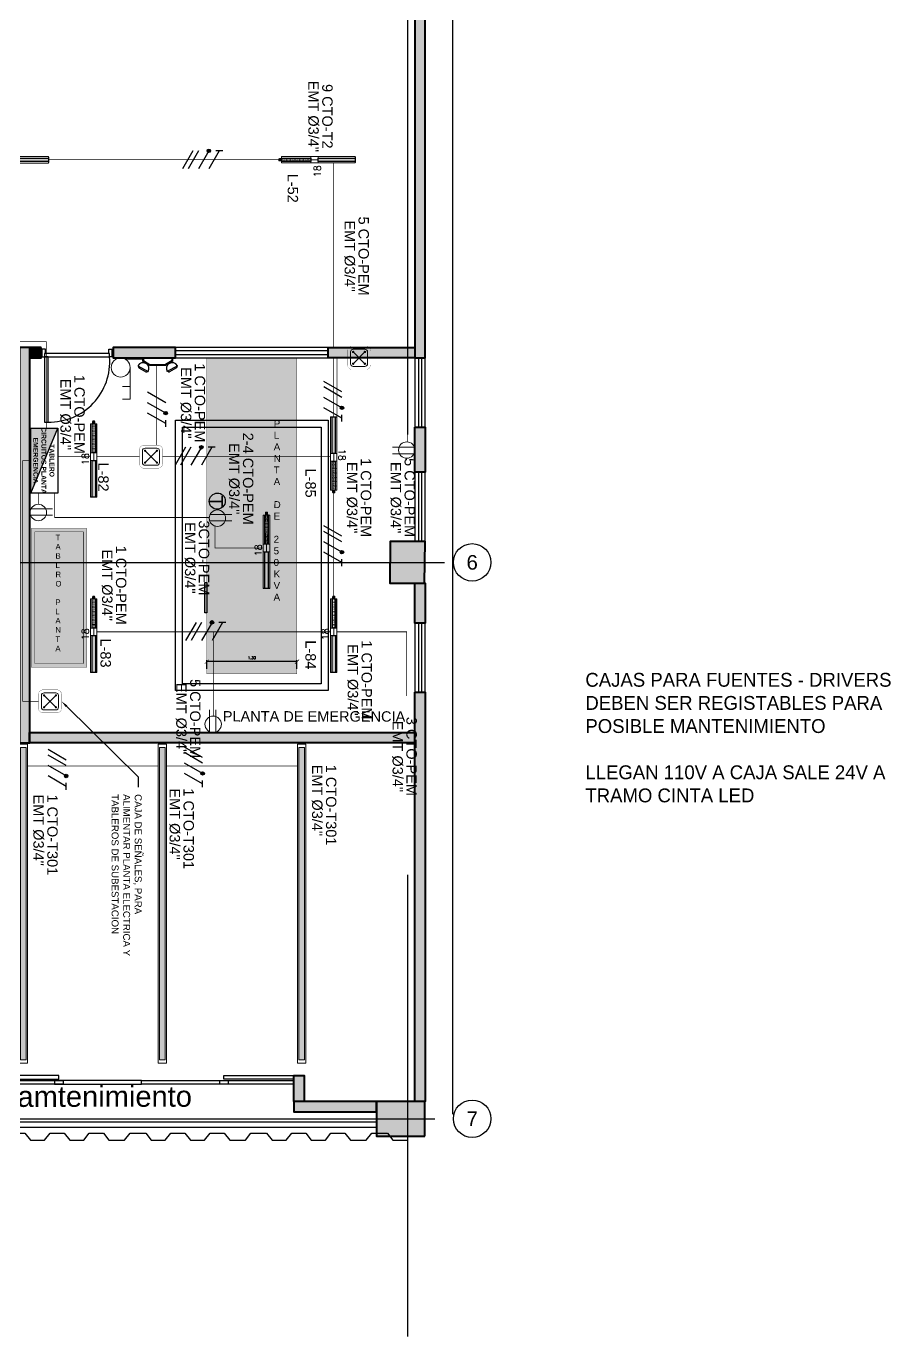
# Model space of a CAD drawing. Header units: millimetres. Extents: x -430 to 508, y 26 to 957.
# Drawn here: x 185.05 to 197.51, y 42.99 to 61.96 of the extents above; entities that cross this region are included whole.
import ezdxf
from ezdxf import colors
from ezdxf.entities.mleader import LeaderData, LeaderLine
from ezdxf.enums import TextEntityAlignment as Align
from ezdxf.lldxf.tags import DXFTag
from ezdxf.math import Vec2, Vec3

# ---------------------------------------------------------------- set-up
doc = ezdxf.new("R2010")
doc.units = ezdxf.units.MM
for name, pattern in [('Center', [50.8, 31.75, -6.35, 6.35, -6.35]), ('DASHED2', [9.525, 6.35, -3.175]), ('LÍNEAS_OCULTASX2', [0.75, 0.5, -0.25])]:
    doc.linetypes.add(name, pattern=pattern)
doc.layers.get('Defpoints').update_dxf_attribs({"color": 8})
for name, color, linetype in [('-ALAMBRADO', 7, 'Continuous'), ('-CN-GYD-ILUMINACION-EM', 1, 'Continuous'), ('-CN-GYD-TEXTOS', 7, 'Continuous'), ('1amobla', 2, 'Continuous'), ('A-columnas', 6, 'Continuous'), ('A-HATCH CONCRETO', 8, 'Continuous'), ('A_CIRCULO DE EJES', 252, 'Continuous'), ('AMOBLAMIENTO', 8, 'Continuous'), ('F-2', 8, 'Continuous'), ('GG_LUMINARIA LED HERMETICA', 1, 'Continuous'), ('GG_NOTAS DRIVERS', 220, 'Continuous'), ('LUMINARIA DE EMERGENCIA', 1, 'Continuous'), ('MUEBLE', 8, 'Continuous'), ('PLANTAS DE EMERGENCIA', 1, 'Continuous'), ('PROYECCION', 8, 'DASHED2'), ('T', 1, 'Continuous'), ('TB', 7, 'Continuous'), ('Textos-espacios', 8, 'Continuous')]:
    doc.layers.add(name, color=color, linetype=linetype)
for name, color, linetype, lineweight in [('-CN-GYD-INTERRUPTORES DE PARED', 3, 'Continuous', 20), ('-CN-GYD-LUMINARIA CINTA LED', 4, 'Continuous', 18), ('-CN-GYD-TOMACORRIENTES', 1, 'Continuous', 18), ('-CN-GYD-TUBERÍA PRINCIPAL ILUMINACION', 5, 'Continuous', 5), ('-CN-GYD-TUBERÍA TOMACORRIENTE PVC', 86, 'Continuous', 18), ('-EL-Texto Tomas', 7, 'Continuous', 0), ('_TEXTO', 7, 'Continuous', 9), ('COTA', 1, 'Continuous', 25), ('Estructura', 250, 'Continuous', 40), ('Muro', 250, 'Continuous', 40), ('Piso', 254, 'Continuous', 30), ('TEXTOS', 250, 'Continuous', 20), ('Textos 1', 7, 'Continuous', 25), ('Vidrio', 8, 'Continuous', 30)]:
    doc.layers.add(name, color=color, linetype=linetype, lineweight=lineweight)
doc.layers.add('Columna', color=7, linetype='Continuous', lineweight=40, true_color=0x4d4d4d)
doc.layers.add('DIM-25', color=8, linetype='Continuous', plot=False)
doc.layers.add('EJE-ESTRUCTURA', color=7, linetype='Center', true_color=0xbdbdbd)
doc.layers.add('JCA_HATCH 254', color=7, linetype='Continuous', true_color=0xcfcfcf)
doc.styles.add('A_TEXT1', font='arial.ttf')
doc.styles.add('CORPORATIVO', font='simplex.shx')
doc.styles.add('DIM', font='ROMANS.shx')
doc.styles.add('GYD', font='arial.ttf', dxfattribs={"height": 2.5})
doc.styles.add('ROMANS', font='arial.ttf')
doc.styles.get("Standard").update_dxf_attribs({"font": 'arial.ttf'})
tags = doc.linetypes.add('AiX_LINE', pattern='A,0.5,-0.2,["AiX",Standard,S=0.1,R=0,X=-0.1,Y=-0.05],-0.25', length=0.95).pattern_tags.tags
tags[6] = DXFTag(74, 10)
tags = doc.linetypes.add('EMT_LINE', pattern='A,0.5,-0.2,["EMT",Standard,S=0.1,R=0,X=-0.1,Y=-0.05],-0.25', length=0.95).pattern_tags.tags
tags[6] = DXFTag(74, 10)
doc.dimstyles.new('dim-75', dxfattribs={"dimscale": 75, "dimtxt": 0.0015, "dimasz": 0.0008, "dimexe": 0.0003, "dimexo": 0.001, "dimgap": 0.0005, "dimtad": 2, "dimzin": 4, "dimdsep": 46, "dimtxsty": 'DIM', "dimblk": 'ARCHTICK', "dimcen": 0.0025, "dimclrd": 1, "dimclre": 256, "dimclrt": 2, "dimadec": 0, "dimazin": 0, "dimtfac": 1, "dimtmove": 2, "dimatfit": 0, "dimldrblk": 'OPEN30', "dimfxl": 1, "dimtolj": 1, "dimtzin": 0, "dimarcsym": 0})
pattern_1 = [(270, (73.633, 4.985), (10.40324, -6.00631), [1.50158, -10.51105]), (360, (73.6335, 4.2344), (10.40324, 6.00631), [0.75079, -20.05569]), (360, (73.6335, 4.047), (10.40324, 6.00631), [0.60063, -20.20584]), (360, (73.6335, 4.422), (10.40324, 6.00631), [0.60063, -20.20584]), (330, (73.633, 3.859), (10.40324, 6.00631), [0.4805, -11.53212]), (30, (73.633, 4.61), (4e-09, 12.01262), [0.4805, -11.53212])]

# ---------------------------------------------------------------- blocks, each defined once
blk = doc.blocks.new('GG_HERMETICA')
h = blk.add_hatch()
h.set_pattern_fill('SWAMP', color=252, scale=0.472938, angle=270)
h.set_pattern_definition(pattern_1)
h.paths.add_polyline_path([(-20, -24), (-20, 23), (-550, 23), (-550, -24)])
h = blk.add_hatch()
h.set_pattern_fill('SWAMP', color=252, scale=0.472938, angle=270)
h.set_pattern_definition(pattern_1)
h.paths.add_polyline_path([(509, -24), (509, 24), (90, 23), (90, -24)])
at = {"layer": '-CN-GYD-INTERRUPTORES DE PARED', "color": 1}
blk.add_line((-20, 0), (90, 0), dxfattribs=at)
at = {"layer": '-CN-GYD-INTERRUPTORES DE PARED', "color": 1, "extrusion": (0, 0, -1)}
blk.add_lwpolyline([(20, -46), (550, -46), (550, 46), (20, 46)], dxfattribs=at)
at = {"layer": '-CN-GYD-INTERRUPTORES DE PARED', "color": 1}
for points in [[(509, -46), (509, 46)], [(513, 8), (512, 7), (512, 3), (511, 0), (511, -13), (509, -13), (509, 0), (509, 13), (511, 13), (511, 0), (512, -3), (512, -7), (513, -8)], [(519, 12), (519, 17), (513, 17), (513, 17), (512, 16), (511, 15), (511, 13), (512, 12), (513, 11), (519, 11)], [(513, 11), (513, 8), (519, 8)], [(518, 17), (518, 11), (518, 8), (518, 0), (518, -8), (518, -11), (518, -17)], [(528, -12), (528, -16), (520, -16), (520, -12), (520, 0), (520, 12), (519, 12), (519, 0), (519, -12), (520, -12)], [(520, 12), (520, 16), (528, 16), (528, 12)], [(528, 8), (520, 8)], [(541, -14), (540, -16), (530, -16), (530, -12), (530, 0), (530, 12), (528, 12), (528, 0), (528, -12), (530, -12)], [(530, 12), (530, 16), (540, 16), (541, 14)], [(530, 7), (540, 7), (540, 9), (530, 9)], [(540, 9), (541, 11)], [(540, 7), (541, 4)], [(519, -12), (519, -17), (513, -17), (513, -17), (512, -16), (511, -15), (511, -13), (512, -12), (513, -11), (519, -11)], [(513, -11), (513, -8), (519, -8)], [(528, -8), (520, -8)], [(530, -7), (540, -7), (540, -9), (530, -9)], [(540, -7), (541, -4)], [(540, -9), (541, -11)]]:
    blk.add_lwpolyline(points, dxfattribs=at)
blk.add_lwpolyline([(550, -11), (550, 0), (550, 11), (548, 14), (546, 14), (541, 14), (541, 0), (541, -14), (546, -14), (548, -14)], close=True, dxfattribs=at)
for points in [[(509, 46, 0), (90, 46, 0), (-20, 46, 0), (-20, -46, 0), (90, -46, 0), (90, 46, 0)], [(90, -46, 0), (509, -46, 0)]]:
    blk.add_polyline3d(points, dxfattribs=at)
at = {"ltscale": 0.3}
blk.add_line((-550, -40), (-550, 40), dxfattribs=at)
at = {"color": 1}
blk.add_lwpolyline([(-20, 23), (-20, -24), (-550, -24), (-550, 23)], close=True, dxfattribs=at)
blk.add_lwpolyline([(509, -24), (90, -24), (90, 23), (509, 23)], dxfattribs=at)
at = {"color": 7, "style": 'CORPORATIVO', "flags": 1}
for tag, p in [('TIPOCONTROL', (-554, 0)), ('CONTROL', (-554, 10)), ('ACTUADOR', (-554, -10))]:
    blk.add_attdef(tag, text='', height=2, dxfattribs=at).set_placement(p, align=Align.MIDDLE_RIGHT)
at = {"color": 7, "style": 'CORPORATIVO'}
blk.add_attdef('IDENTIFICACION', text='', height=2, dxfattribs=at).set_placement((0, 82), align=Align.BOTTOM_CENTER)
at = {"color": 7, "style": 'CORPORATIVO', "flags": 1}
for tag, p in [('FABRICANTE', (553, 16)), ('REFERENCIA', (553, 5)), ('LOCALIZACION', (553, -5)), ('POTENCIA', (553, -16))]:
    blk.add_attdef(tag, text='', height=2, dxfattribs=at).set_placement(p, align=Align.MIDDLE_LEFT)
at = {"color": 7, "style": 'CORPORATIVO'}
blk.add_attdef('CIRCUITO', text='', height=2, dxfattribs=at).set_placement((532, -92), align=Align.TOP_LEFT)
blk = doc.blocks.new('*U528')
at = {"layer": '-CN-GYD-ILUMINACION-EM', "ltscale": 0.3}
for p, q in [((-145, 270), (-200, 170)), ((-114, 285), (-197, 136)), ((-119, 277), (-119, 277)), ((-193, 144), (-193, 144)), ((-145, -270), (-200, -170)), ((-114, -285), (-197, -136)), ((-193, -144), (-193, -144)), ((-119, -277), (-119, -277))]:
    blk.add_line(p, q, dxfattribs=at)
at = {"layer": '-CN-GYD-ILUMINACION-EM'}
for p, q in [((0, 217), (-46, 217)), ((0, 207), (-40, 207)), ((0, -217), (0, 217)), ((-104, 116), (-104, -116)), ((-94, 114), (-94, -114)), ((-46, -217), (0, -217)), ((-40, -207), (0, -207))]:
    blk.add_line(p, q, dxfattribs=at)
for points in [[(-46, 217), (-104, 116)], [(-40, 207), (-94, 114)], [(-56, 199), (-70, 208)], [(-96, 130), (-110, 138)], [(-96, -130), (-110, -138)], [(-46, -217), (-104, -116)], [(-40, -207), (-94, -114)], [(-56, -199), (-70, -208)]]:
    blk.add_lwpolyline(points, dxfattribs=at)
at = {"layer": '-CN-GYD-ILUMINACION-EM', "ltscale": 0.3}
for centre, radius, start, end in [((-156, 211), 85.5, 240.9715, 60.9715), ((-128, 260), 19.1, 60.9715, 150.9715), ((-183, 161), 19.1, 150.9715, 240.9715), ((-183, -161), 19.1, 119.0285, 209.0285), ((-156, -211), 85.5, 299.0285, 119.0285), ((-128, -260), 19.1, 209.0285, 299.0285)]:
    blk.add_arc(centre, radius, start, end, dxfattribs=at)
at = {"layer": '-CN-GYD-TEXTOS', "style": 'GYD'}
blk.add_attdef('5', (-68, -406), '', height=125, rotation=90, dxfattribs=at)
blk = doc.blocks.new('Caja de paso')
at = {"layer": '-CN-GYD-TUBERÍA TOMACORRIENTE PVC', "const_width": 0.00173}
blk.add_lwpolyline([(-0.111, 0.067), (-0.111, -0.067, 0.414214), (-0.067, -0.111), (0.067, -0.111, 0.414214), (0.111, -0.067), (0.111, 0.067, 0.414214), (0.067, 0.111), (-0.067, 0.111, 0.414214)], format="xyb", close=True, dxfattribs=at)
at = {"layer": '-CN-GYD-TUBERÍA TOMACORRIENTE PVC'}
blk.add_lwpolyline([(-0.057, -0.082), (0.057, -0.082, 0.414214), (0.082, -0.057), (0.082, 0.057, 0.414214), (0.057, 0.082), (-0.057, 0.082, 0.414214), (-0.082, 0.057), (-0.082, -0.057, 0.414214)], format="xyb", close=True, dxfattribs=at)
at = {"layer": '-CN-GYD-TUBERÍA TOMACORRIENTE PVC', "linetype": 'LÍNEAS_OCULTASX2'}
for points in [[(-0.057, 0.057), (0.057, -0.057)], [(0.057, 0.057), (-0.057, -0.057)]]:
    blk.add_lwpolyline(points, dxfattribs=at)
at = {"layer": '-CN-GYD-TUBERÍA TOMACORRIENTE PVC'}
for centre in [(-0.057, 0.057), (0.057, 0.057), (-0.057, -0.057), (0.057, -0.057)]:
    blk.add_circle(centre, 0.00665, dxfattribs=at)
blk = doc.blocks.new('3x')
at = {"layer": '-ALAMBRADO'}
h = blk.add_hatch(color=256, dxfattribs=at)
edge = h.paths.add_edge_path()
edge.add_arc((0.078, 0.13), 0.025, 0, 360)
for p, q in [((-0.152, 0.13), (-0.302, -0.13)), ((-0.072, 0.13), (-0.222, -0.13)), ((0.078, 0.13), (-0.072, -0.13)), ((0.228, 0.13), (0.078, -0.13))]:
    blk.add_line(p, q, dxfattribs=at)
blk.add_lwpolyline([(0.278, 0.13), (0.178, 0.13)], dxfattribs=at)
blk.add_circle((0.078, 0.13), 0.025, dxfattribs=at)
blk = doc.blocks.new('*U27')
at = {"layer": '-ALAMBRADO'}
blk.add_blockref('3x', (0, 0), dxfattribs=at)
blk = doc.blocks.new('A$Cb2fbaaaf')
at = {"layer": '-CN-GYD-INTERRUPTORES DE PARED'}
h = blk.add_hatch(dxfattribs=at)
h.set_pattern_fill('SWAMP', color=252, scale=0.5, angle=90)
h.set_pattern_definition([(360, (0.05502, 2.93929), (0.0111226, 0.0481623), [0.00278065, -0.01946456]), (90, (0.056411, 2.939291), (-0.011122606, 0.048162296), [0.0034758, -0.09284878]), (90, (0.056759, 2.939291), (-0.011122606, 0.048162296), [0.00278065, -0.09354394]), (90, (0.056064, 2.939291), (-0.011122606, 0.048162296), [0.00278065, -0.09354394]), (76.9961, (0.057106, 2.93929), (-0.0111226, 0.0481623), [0.0019772, -0.04745274]), (103.0039, (0.055716, 2.93929), (-0.02224521, 2e-11), [0.0019772, -0.04745274])])
h.paths.add_polyline_path([(0.109, 4.957), (0.021, 4.957), (0.021, 0.052), (0.109, 0.052)])
at = {"layer": '-CN-GYD-INTERRUPTORES DE PARED', "color": 4}
for p, q in [((0, 5.009), (0.129, 5.009)), ((0, 0), (0, 5.009)), ((0.129, 5.009), (0.129, 0)), ((0.021, 4.957), (0.109, 4.957)), ((0.021, 0.052), (0.021, 4.957)), ((0.109, 4.957), (0.109, 0.052)), ((0.129, 0), (0, 0)), ((0.109, 0.052), (0.021, 0.052))]:
    blk.add_line(p, q, dxfattribs=at)
blk = doc.blocks.new('A_B_Eje')
at = {"layer": 'A_CIRCULO DE EJES', "ltscale": 1.5}
blk.add_circle((0, 0), 0.0045, dxfattribs=at)
at = {"layer": 'A_CIRCULO DE EJES', "ltscale": 1.5, "style": 'A_TEXT1'}
blk.add_attdef('EJE', text='', height=0.0035, dxfattribs=at).set_placement((0, 0), align=Align.MIDDLE_CENTER)
blk = doc.blocks.new('estructura etapa 3')
at = {"layer": 'Columna', "transparency": 33554687}
h = blk.add_hatch(color=256, dxfattribs=at)
h.dxf.hatch_style = 1
h.paths.add_polyline_path([(-876.45, -6659.124), (-876.95, -6659.124), (-876.95, -6657.624), (-876.45, -6657.624)])
h.paths.add_polyline_path([(-867.95, -6659.124), (-868.45, -6659.124), (-868.45, -6657.624), (-867.95, -6657.624)])
h.paths.add_polyline_path([(-860.452, -6659.124), (-860.952, -6659.124), (-860.952, -6657.624), (-860.452, -6657.624)])
h.paths.add_polyline_path([(-856.154, -6658.124), (-856.154, -6657.624), (-856.654, -6657.624), (-856.654, -6658.124)])
h.paths.add_polyline_path([(-883.95, -6659.124), (-884.45, -6659.124), (-884.45, -6657.624), (-883.95, -6657.624)])
h.paths.add_polyline_path([(-891.651, -6658.124), (-891.651, -6657.624), (-892.35, -6657.624), (-892.35, -6658.124)])
h.paths.add_polyline_path([(-849.354, -6658.124), (-849.354, -6657.624), (-850.055, -6657.624), (-850.055, -6658.124)])
h.paths.add_polyline_path([(-849.354, -6668.199), (-849.354, -6667.599), (-849.854, -6667.599), (-849.854, -6668.199)])
h.paths.add_polyline_path([(-856.154, -6668.149), (-856.154, -6667.649), (-856.654, -6667.649), (-856.654, -6668.149)])
h.paths.add_polyline_path([(-859.952, -6667.649), (-859.952, -6668.149), (-861.452, -6668.149), (-861.452, -6667.649)])
h.paths.add_polyline_path([(-868.95, -6667.649), (-868.95, -6668.149), (-867.45, -6668.149), (-867.45, -6667.649)])
h.paths.add_polyline_path([(-875.95, -6667.649), (-875.95, -6668.149), (-877.45, -6668.149), (-877.45, -6667.649)])
h.paths.add_polyline_path([(-884.95, -6667.649), (-884.95, -6668.149), (-883.45, -6668.149), (-883.45, -6667.649)])
h.paths.add_polyline_path([(-891.85, -6668.199), (-891.851, -6667.599), (-892.35, -6667.599), (-892.349, -6668.199)])
h.paths.add_polyline_path([(-891.85, -6676.199), (-891.85, -6675.599), (-892.349, -6675.599), (-892.349, -6676.199)])
h.paths.add_polyline_path([(-884.95, -6675.649), (-884.95, -6676.149), (-883.45, -6676.149), (-883.45, -6675.649)])
h.paths.add_polyline_path([(-875.95, -6675.649), (-875.95, -6676.149), (-877.45, -6676.149), (-877.45, -6675.649)])
h.paths.add_polyline_path([(-868.95, -6675.649), (-868.95, -6676.149), (-867.45, -6676.149), (-867.45, -6675.649)])
h.paths.add_polyline_path([(-859.952, -6675.649), (-859.952, -6676.149), (-861.452, -6676.149), (-861.452, -6675.649)])
h.paths.add_polyline_path([(-856.154, -6676.149), (-856.154, -6675.649), (-856.654, -6675.649), (-856.654, -6676.149)])
h.paths.add_polyline_path([(-849.354, -6676.199), (-849.354, -6675.599), (-849.854, -6675.599), (-849.854, -6676.199)])
h.paths.add_polyline_path([(-849.354, -6686.299), (-849.354, -6685.699), (-849.854, -6685.699), (-849.854, -6686.299)])
h.paths.add_polyline_path([(-856.154, -6686.249), (-856.154, -6685.749), (-856.654, -6685.749), (-856.654, -6686.249)])
h.paths.add_polyline_path([(-859.952, -6685.749), (-859.952, -6686.249), (-861.452, -6686.249), (-861.452, -6685.749)])
h.paths.add_polyline_path([(-868.95, -6685.749), (-868.95, -6686.249), (-867.45, -6686.249), (-867.45, -6685.749)])
h.paths.add_polyline_path([(-875.95, -6685.749), (-875.95, -6686.249), (-877.45, -6686.249), (-877.45, -6685.749)])
h.paths.add_polyline_path([(-884.95, -6685.749), (-884.95, -6686.249), (-883.45, -6686.249), (-883.45, -6685.749)])
h.paths.add_polyline_path([(-891.847, -6686.299), (-891.851, -6685.699), (-892.35, -6685.699), (-892.346, -6686.299)])
h.paths.add_polyline_path([(-891.651, -6694.249), (-891.651, -6693.749), (-892.35, -6693.749), (-892.35, -6694.249)])
h.paths.add_polyline_path([(-884.95, -6693.749), (-884.95, -6694.249), (-883.45, -6694.249), (-883.45, -6693.749)])
h.paths.add_polyline_path([(-875.95, -6693.749), (-875.95, -6694.249), (-877.45, -6694.249), (-877.45, -6693.749)])
h.paths.add_polyline_path([(-868.95, -6693.749), (-868.95, -6694.249), (-867.45, -6694.249), (-867.45, -6693.749)])
h.paths.add_polyline_path([(-859.952, -6693.749), (-859.952, -6694.249), (-861.452, -6694.249), (-861.452, -6693.749)])
h.paths.add_polyline_path([(-856.054, -6694.249), (-856.054, -6693.749), (-856.654, -6693.749), (-856.654, -6694.249)])
h.paths.add_polyline_path([(-849.353, -6694.294), (-849.354, -6693.699), (-849.855, -6693.699), (-849.854, -6694.294)])
h.paths.add_polyline_path([(-849.358, -6703.974), (-849.353, -6703.374), (-849.854, -6703.374), (-849.859, -6703.974)])
h.paths.add_polyline_path([(-856.054, -6703.924), (-856.054, -6703.424), (-856.654, -6703.424), (-856.654, -6703.924)])
h.paths.add_polyline_path([(-861.847, -6703.424), (-860.347, -6703.424), (-860.347, -6703.924), (-861.847, -6703.924)])
h.paths.add_polyline_path([(-867.95, -6704.924), (-867.95, -6703.424), (-868.45, -6703.424), (-868.45, -6704.924)])
h.paths.add_polyline_path([(-876.45, -6704.924), (-876.45, -6703.424), (-876.95, -6703.424), (-876.95, -6704.924)])
h.paths.add_polyline_path([(-883.95, -6704.924), (-883.95, -6703.424), (-884.45, -6703.424), (-884.45, -6704.924)])
h.paths.add_polyline_path([(-891.651, -6703.924), (-891.651, -6703.424), (-892.35, -6703.424), (-892.35, -6703.924)])
h.paths.add_polyline_path([(-891.65, -6711.949), (-891.65, -6711.449), (-892.35, -6711.449), (-892.35, -6711.949)])
h.paths.add_polyline_path([(-883.95, -6709.549), (-883.95, -6711.949), (-884.45, -6711.949), (-884.45, -6709.549)])
h.paths.add_polyline_path([(-876.95, -6709.549), (-876.95, -6711.949), (-876.45, -6711.949), (-876.45, -6709.549)])
h.paths.add_polyline_path([(-868.45, -6709.549), (-868.45, -6711.949), (-867.95, -6711.949), (-867.95, -6709.549)])
h.paths.add_polyline_path([(-860.952, -6711.949), (-860.952, -6709.549), (-860.452, -6709.549), (-860.452, -6711.949)])
h.paths.add_polyline_path([(-855.954, -6711.949), (-855.954, -6711.449), (-856.654, -6711.449), (-856.654, -6711.949)])
h.paths.add_polyline_path([(-849.354, -6711.949), (-849.354, -6711.449), (-850.054, -6711.449), (-850.054, -6711.949)])
edge = h.paths.add_edge_path()
edge.add_line((-876.7, -6657.34), (-876.7, -6714.914))
at = {"layer": 'EJE-ESTRUCTURA'}
for p, q in [((-849.604, -6657.382), (-849.604, -6714.839)), ((-893.52, -6703.674), (-848.943, -6703.674)), ((-893.66, -6711.699), (-848.943, -6711.699))]:
    blk.add_line(p, q, dxfattribs=at)
at = {"layer": 'Estructura'}
for points in [[(-849.358, -6703.974), (-849.353, -6703.374), (-849.854, -6703.374), (-849.859, -6703.974)], [(-849.354, -6711.949), (-849.354, -6711.449), (-850.054, -6711.449), (-850.054, -6711.949)]]:
    blk.add_lwpolyline(points, close=True, dxfattribs=at)
ref = blk.add_blockref('A_B_Eje', (-848.673, -6703.674), dxfattribs=dict(xscale=60, yscale=60, zscale=60))
ref.add_attrib('EJE', '6', dxfattribs={"color": 7, "ltscale": 1.5, "height": 0.21, "style": 'A_TEXT1'}).set_placement((-848.673, -6703.674), align=Align.MIDDLE_CENTER)
ref = blk.add_blockref('A_B_Eje', (-848.673, -6711.699), dxfattribs=dict(xscale=60, yscale=60, zscale=60))
ref.add_attrib('EJE', '7', dxfattribs={"color": 7, "ltscale": 1.5, "height": 0.21, "style": 'A_TEXT1'}).set_placement((-848.673, -6711.699), align=Align.MIDDLE_CENTER)
blk = doc.blocks.new('_ArchTick')
at = {"color": 0, "linetype": 'ByBlock', "const_width": 0.15}
blk.add_lwpolyline([(-0.5, -0.5), (0.5, 0.5)], dxfattribs=at)
blk = doc.blocks.new('*D552')
at = {"layer": 'COTA', "color": 7, "linetype": 'Continuous', "lineweight": -2, "ltscale": 0.3, "transparency": 16777216}
for p, q in [((48.963, 10.411), (48.963, 10.536)), ((50.263, 10.514), (48.963, 10.514)), ((50.263, 10.411), (50.263, 10.536))]:
    blk.add_line(p, q, dxfattribs=at)
at = {"layer": 'Defpoints', "color": 0, "linetype": 'Continuous', "ltscale": 0.3, "transparency": 16777216}
for p in [(48.963, 10.514), (48.963, 10.336), (50.263, 10.336)]:
    blk.add_point(p, dxfattribs=at)
at = {"layer": 'COTA', "color": 7, "linetype": 'Continuous', "lineweight": -2, "ltscale": 0.3, "transparency": 16777216, "xscale": 0.06, "yscale": 0.06, "zscale": 0.06, "rotation": 180}
blk.add_blockref('_ArchTick', (48.963, 10.514), dxfattribs=at)
at = {"layer": 'COTA', "color": 7, "linetype": 'Continuous', "lineweight": -2, "ltscale": 0.3, "transparency": 16777216, "xscale": 0.06, "yscale": 0.06, "zscale": 0.06}
blk.add_blockref('_ArchTick', (50.263, 10.514), dxfattribs=at)
at = {"layer": 'COTA', "color": 7, "linetype": 'Continuous', "ltscale": 0.3, "transparency": 16777216, "insert": (49.613, 10.57), "char_height": 0.0375, "attachment_point": 5, "style": 'DIM'}
blk.add_mtext('\\A1;1.30', dxfattribs=at)
blk = doc.blocks.new('_Open30')
at = {"color": 0, "linetype": 'ByBlock', "lineweight": -2}
for p, q in [((-1, 0.27), (0, 0)), ((0, 0), (-1, -0.27)), ((0, 0), (-1, 0))]:
    blk.add_line(p, q, dxfattribs=at)
blk = doc.blocks.new('2x')
at = {"layer": '-ALAMBRADO'}
h = blk.add_hatch(color=256, dxfattribs=at)
edge = h.paths.add_edge_path()
edge.add_arc((0.075, 0.13), 0.025, 0, 360)
for p, q in [((-0.075, 0.13), (-0.225, -0.13)), ((0.075, 0.13), (-0.075, -0.13)), ((0.225, 0.13), (0.075, -0.13))]:
    blk.add_line(p, q, dxfattribs=at)
blk.add_lwpolyline([(0.275, 0.13), (0.175, 0.13)], dxfattribs=at)
blk.add_circle((0.075, 0.13), 0.025, dxfattribs=at)
blk = doc.blocks.new('*U23')
at = {"layer": '-ALAMBRADO'}
blk.add_blockref('2x', (0, 0), dxfattribs=at)
blk = doc.blocks.new('TB')
at = {"layer": 'TB'}
h = blk.add_hatch(color=256, dxfattribs=at)
h.dxf.hatch_style = 1
h.paths.add_polyline_path([(0.1564, 0), (-0.1564, 0.1562), (-0.1564, 0)])
blk.add_lwpolyline([(-0.1564, 0.1562), (0.1564, 0.1562), (0.1564, 0), (-0.1564, 0)], close=True, dxfattribs=at)
blk.add_lwpolyline([(0.1564, 0), (-0.1564, 0.1562)], dxfattribs=at)
blk = doc.blocks.new('Tomas BD1')
at = {"lineweight": 0}
blk.add_line((0.115, -0.318), (0.115, 0.588), dxfattribs=at)
blk.add_lwpolyline([(-0.154, -0.297), (-0.154, 0.588)], dxfattribs=at)
blk.add_circle((0, 0), 0.338, dxfattribs=at)
at = {"layer": '-EL-Texto Tomas', "color": 7, "style": 'ROMANS'}
for tag, p, height, flags in [('POTENCIA(W)', (0.878, 0.595), 0.321, 9), ('TABLERO', (0.316, 0.654), 0.273, 8), ('CTO', (-0.059, 0.65), 0.273, 8)]:
    blk.add_attdef(tag, p, '', height=height, rotation=90, dxfattribs=dict(at, flags=flags))
at = {"layer": '-EL-Texto Tomas', "style": 'ROMANS', "flags": 9}
blk.add_attdef('USO', (-0.84, 0.589), '', height=0.35, rotation=90, dxfattribs=at)
blk = doc.blocks.new('A$Cc41bb3f4')
at = {"layer": 'T'}
blk.add_ellipse((0.224, -0.886), major_axis=(0.106, 0.106), ratio=0.969532, start_param=2.356194490192281, end_param=8.639379797371866, dxfattribs=at)
at = {"layer": 'T', "insert": (0.326, 0), "char_height": 0.24434, "width": 1.77966, "attachment_point": 1, "rotation": 270}
blk.add_mtext('\\A1;\\pxsm0.8,qc;T', dxfattribs=at)
blk = doc.blocks.new('A$C972f9415')
at = {"layer": 'A-HATCH CONCRETO', "ltscale": 0.03}
h = blk.add_hatch(color=256, dxfattribs=at)
h.dxf.hatch_style = 1
h.paths.add_polyline_path([(50.218, 4.171), (50.218, 4.544), (50.368, 4.544), (50.368, 4.171)])
h.paths.add_polyline_path([(51.409, 4.171), (50.218, 4.171), (50.218, 4.021), (51.409, 4.021)])
at = {"layer": 'JCA_HATCH 254', "linetype": 'Continuous', "ltscale": 0.3, "true_color": 0x636466, "transparency": 33554687}
h = blk.add_hatch(color=251, dxfattribs=at)
h.dxf.hatch_style = 1
h.paths.add_polyline_path([(52.113, 57.896), (51.963, 57.896), (51.963, 14.896), (52.113, 14.896)])
h = blk.add_hatch(color=251, dxfattribs=at)
h.dxf.hatch_style = 1
h.paths.add_polyline_path([(46.263, 15.046), (46.263, 9.342), (46.413, 9.342), (46.413, 15.046)])
h = blk.add_hatch(color=251, dxfattribs=at)
h.dxf.hatch_style = 1
h.paths.add_polyline_path([(46.573, 15.046), (46.413, 15.046), (46.413, 14.896), (46.573, 14.896)])
h = blk.add_hatch(color=251, dxfattribs=at)
h.dxf.hatch_style = 1
h.paths.add_polyline_path([(48.513, 15.046), (47.613, 15.046), (47.613, 14.896), (48.513, 14.896)])
h = blk.add_hatch(color=251, dxfattribs=at)
h.dxf.hatch_style = 1
h.paths.add_polyline_path([(50.713, 15.046), (51.963, 15.046), (51.963, 14.896), (50.713, 14.896)])
at = {"layer": 'JCA_HATCH 254', "linetype": 'Continuous', "ltscale": 0.3, "true_color": 0x139b48, "transparency": 33554687}
h = blk.add_hatch(color=114, dxfattribs=at)
h.dxf.hatch_style = 1
h.paths.add_polyline_path([(48.963, 14.896), (50.263, 14.896), (50.263, 10.336), (48.963, 10.336)])
at = {"layer": 'JCA_HATCH 254', "linetype": 'Continuous', "ltscale": 0.3, "true_color": 0x636466, "transparency": 33554687}
h = blk.add_hatch(color=251, dxfattribs=at)
h.dxf.hatch_style = 1
h.paths.add_polyline_path([(51.963, 13.897), (52.113, 13.897), (52.113, 13.245), (51.963, 13.245)])
at = {"layer": 'JCA_HATCH 254', "linetype": 'Continuous', "ltscale": 0.3, "true_color": 0xfecc66, "transparency": 33554687}
h = blk.add_hatch(color=31, dxfattribs=at)
h.dxf.hatch_style = 1
h.paths.add_polyline_path([(47.233, 10.436), (47.233, 12.436), (46.433, 12.436), (46.433, 10.436)])
h = blk.add_hatch(color=31, dxfattribs=at)
h.dxf.hatch_style = 1
h.paths.add_polyline_path([(46.433, 12.436), (46.433, 10.436), (47.233, 10.436), (47.233, 12.436)])
h = blk.add_hatch(color=31, dxfattribs=at)
h.dxf.hatch_style = 1
h.paths.add_polyline_path([(46.433, 12.436), (46.433, 10.436), (47.233, 10.436), (47.233, 12.436)])
h = blk.add_hatch(color=31, dxfattribs=at)
h.dxf.hatch_style = 1
h.paths.add_polyline_path([(46.433, 12.436), (46.433, 10.436), (47.233, 10.436), (47.233, 12.436)])
h = blk.add_hatch(color=31, dxfattribs=at)
h.dxf.hatch_style = 1
h.paths.add_polyline_path([(46.433, 10.436), (47.233, 10.436), (47.233, 12.436), (46.433, 12.436)])
h = blk.add_hatch(color=31, dxfattribs=at)
h.dxf.hatch_style = 1
h.paths.add_polyline_path([(46.433, 10.436), (46.433, 12.436), (47.233, 12.436), (47.233, 10.436)])
at = {"layer": 'JCA_HATCH 254', "linetype": 'Continuous', "ltscale": 0.3, "transparency": 33554687}
h = blk.add_hatch(color=4, dxfattribs=at)
h.dxf.hatch_style = 1
h.paths.add_polyline_path([(48.933, 11.216), (48.933, 11.656), (48.963, 11.656), (48.963, 11.216)])
at = {"layer": 'JCA_HATCH 254', "linetype": 'Continuous', "ltscale": 0.3, "true_color": 0x636466, "transparency": 33554687}
h = blk.add_hatch(color=251, dxfattribs=at)
h.dxf.hatch_style = 1
h.paths.add_polyline_path([(51.963, 11.646), (52.113, 11.646), (52.113, 11.07), (51.963, 11.07)])
h = blk.add_hatch(color=251, dxfattribs=at)
h.dxf.hatch_style = 1
h.paths.add_polyline_path([(51.963, 10.072), (52.113, 10.072), (52.113, 4.171), (51.963, 4.171)])
h = blk.add_hatch(color=251, dxfattribs=at)
h.dxf.hatch_style = 1
h.paths.add_polyline_path([(46.407, 9.492), (51.958, 9.492), (51.958, 9.342), (46.407, 9.342)])
at = {"layer": '1amobla', "color": 7, "linetype": 'Continuous', "ltscale": 0.3, "true_color": 0xffffff}
blk.add_line((47.613, 15.033), (47.613, 15.046), dxfattribs=at)
at = {"layer": '1amobla', "color": 18, "linetype": 'Continuous', "lineweight": 60, "ltscale": 0.3, "true_color": 0x000000, "const_width": 0.005}
for points in [[(48.963, 14.896), (50.263, 14.896), (50.263, 10.336), (48.963, 10.336), (48.963, 14.896)], [(46.433, 10.436), (46.433, 12.436), (47.233, 12.436), (47.233, 10.436), (46.433, 10.436)], [(46.483, 10.486), (46.483, 12.386), (47.183, 12.386), (47.183, 10.486), (46.483, 10.486)]]:
    blk.add_lwpolyline(points, dxfattribs=at)
at = {"layer": '1amobla', "color": 7, "linetype": 'Continuous', "ltscale": 0.3, "true_color": 0xffffff}
blk.add_lwpolyline([(48.933, 11.216), (48.933, 11.656), (48.963, 11.656), (48.963, 11.216), (48.933, 11.216)], dxfattribs=at)
at = {"layer": 'A-columnas', "color": 40, "true_color": 0xf8d731}
blk.add_line((47.613, 14.896), (47.613, 15.046), dxfattribs=at)
at = {"layer": 'AMOBLAMIENTO', "color": 1, "linetype": 'Continuous', "ltscale": 0.3}
blk.add_line((51.959, 6.071), (51.959, 6.071), dxfattribs=at)
at = {"layer": 'DIM-25'}
blk.add_arc((46.693, 14.842), 0.872, 268.8203, 4.36, dxfattribs=at)
at = {"layer": 'F-2'}
for points in [[(46.573, 14.921), (46.586, 14.921), (46.586, 15.008), (46.573, 15.008)], [(46.624, 14.959), (46.637, 14.959), (46.637, 15.021), (46.586, 15.021), (46.586, 14.908), (46.624, 14.908)], [(47.562, 14.959), (47.55, 14.959), (47.55, 15.021), (47.601, 15.021), (47.601, 14.908), (47.562, 14.908)], [(47.613, 14.921), (47.601, 14.921), (47.601, 15.008), (47.613, 15.008)]]:
    blk.add_lwpolyline(points, dxfattribs=at)
for points in [[(46.624, 14.959), (46.624, 14.908), (47.562, 14.908), (47.562, 14.959)], [(46.675, 14.908), (46.624, 14.908), (46.624, 13.97), (46.675, 13.97)]]:
    blk.add_lwpolyline(points, close=True, dxfattribs=at)
at = {"layer": 'MUEBLE'}
for points in [[(44.882, 3.611), (44.962, 3.711), (45.165, 3.711), (45.245, 3.611), (45.448, 3.611), (45.528, 3.711), (45.73, 3.711), (45.81, 3.611), (46.036, 3.611), (46.116, 3.711), (46.341, 3.711), (46.421, 3.611), (46.624, 3.611)], [(46.624, 3.611), (46.704, 3.711), (46.907, 3.711), (46.987, 3.611), (47.189, 3.611), (47.269, 3.711), (47.472, 3.711), (47.552, 3.611), (47.777, 3.611), (47.857, 3.711), (48.083, 3.711), (48.163, 3.611), (48.365, 3.611)], [(48.365, 3.611), (48.445, 3.711), (48.648, 3.711), (48.728, 3.611), (48.931, 3.611), (49.011, 3.711), (49.214, 3.711), (49.294, 3.611), (49.519, 3.611), (49.599, 3.711), (49.824, 3.711), (49.904, 3.611), (50.107, 3.611)], [(50.107, 3.611), (50.187, 3.711), (50.39, 3.711), (50.47, 3.611), (50.673, 3.611), (50.753, 3.711), (50.955, 3.711), (51.035, 3.611), (51.261, 3.611), (51.341, 3.711), (51.566, 3.711), (51.646, 3.611), (51.849, 3.611)]]:
    blk.add_lwpolyline(points, dxfattribs=at)
at = {"layer": 'Muro'}
for points in [[(52.113, 57.896), (51.963, 57.896), (51.963, 14.896), (52.113, 14.896)], [(46.263, 15.046), (46.263, 9.342), (46.413, 9.342), (46.413, 15.046)], [(46.573, 15.046), (46.413, 15.046), (46.413, 14.896), (46.573, 14.896)], [(48.513, 15.046), (47.613, 15.046), (47.613, 14.896), (48.513, 14.896)], [(50.713, 15.046), (51.963, 15.046), (51.963, 14.896), (50.713, 14.896)], [(51.963, 13.897), (52.113, 13.897), (52.113, 13.245), (51.963, 13.245)], [(51.963, 11.646), (52.113, 11.646), (52.113, 11.07), (51.963, 11.07)], [(51.963, 10.072), (52.113, 10.072), (52.113, 4.171), (51.963, 4.171)], [(46.407, 9.492), (51.958, 9.492), (51.958, 9.342), (46.407, 9.342)], [(50.218, 4.171), (50.218, 4.544), (50.368, 4.544), (50.368, 4.171)], [(51.409, 4.171), (50.218, 4.171), (50.218, 4.021), (51.409, 4.021)]]:
    blk.add_lwpolyline(points, close=True, dxfattribs=at)
at = {"layer": 'Piso'}
blk.add_line((52.509, 3.988), (52.509, 22.308, -41.255), dxfattribs=at)
at = {"layer": 'PLANTAS DE EMERGENCIA', "color": 18, "true_color": 0x000000}
for points in [[(50.713, 13.996), (50.713, 10.096), (48.513, 10.096), (48.513, 13.996), (50.713, 13.996)], [(50.613, 13.896), (50.613, 10.196), (48.613, 10.196), (48.613, 13.896), (50.613, 13.896)]]:
    blk.add_lwpolyline(points, dxfattribs=at)
at = {"layer": 'PROYECCION', "ltscale": 3}
for points in [[(46.769, 4.472), (46.769, 4.422), (48.02, 4.422), (48.02, 4.472)], [(49.272, 4.472), (49.272, 4.422), (48.02, 4.422), (48.02, 4.472)]]:
    blk.add_lwpolyline(points, close=True, dxfattribs=at)
at = {"layer": 'PROYECCION'}
blk.add_lwpolyline([(51.409, 3.795), (45.509, 3.795), (45.509, 3.875), (51.409, 3.875)], close=True, dxfattribs=at)
at = {"layer": 'Vidrio', "color": 18, "true_color": 0x000000}
for points in [[(48.513, 15.046), (48.513, 14.896), (50.713, 14.896), (50.713, 15.046)], [(48.513, 14.996), (48.513, 14.946), (50.713, 14.946), (50.713, 14.996)], [(52.113, 14.896), (51.963, 14.896), (51.963, 13.897), (52.113, 13.897)], [(52.063, 14.896), (52.013, 14.896), (52.013, 13.897), (52.063, 13.897)], [(52.113, 13.245), (51.963, 13.245), (51.963, 12.246), (52.113, 12.246)], [(52.063, 13.245), (52.013, 13.245), (52.013, 12.246), (52.063, 12.246)], [(52.113, 11.07), (51.963, 11.07), (51.963, 10.072), (52.113, 10.072)], [(52.063, 11.07), (52.013, 11.07), (52.013, 10.072), (52.063, 10.072)]]:
    blk.add_lwpolyline(points, close=True, dxfattribs=at)
at = {"layer": 'Vidrio'}
for points in [[(46.891, 4.472), (46.891, 4.422), (44.337, 4.422), (44.337, 4.472)], [(45.823, 4.544), (45.823, 4.494), (46.832, 4.494), (46.832, 4.544)], [(50.218, 4.472), (50.218, 4.422), (49.15, 4.422), (49.15, 4.472)], [(50.218, 4.544), (50.218, 4.494), (49.209, 4.494), (49.209, 4.544)]]:
    blk.add_lwpolyline(points, close=True, dxfattribs=at)
at = {"layer": 'Muro'}
blk.add_blockref('estructura etapa 3', (901.462, 6715.62), dxfattribs=at)
at = {"layer": 'TEXTOS', "color": 18, "true_color": 0x000000, "attachment_point": 1, "rotation": 359.9331}
for s, insert, char_height in [('P\\PL\\PA\\PN\\PT\\PA\\P\\PD\\PE\\P\\P2\\P5\\P0\\PK\\PV\\PA', (49.929, 13.996), 0.1), ('T\\PA\\PB\\PL\\PR\\PO\\P\\PP\\PL\\PA\\PN\\PT\\PA', (46.782, 12.345), 0.08)]:
    blk.add_mtext(s, dxfattribs=dict(at, insert=insert, char_height=char_height))
at = {"layer": 'Textos-espacios'}
blk.add_text('PLANTA DE EMERGENCIA', height=0.15, rotation=359.9331, dxfattribs=at).set_placement((49.193, 9.651))
at = {"layer": 'COTA', "color": 7, "linetype": 'Continuous', "ltscale": 0.3, "true_color": 0xffffff}
dim = blk.add_linear_dim(base=(48.963, 10.514), p1=(50.263, 10.336), p2=(48.963, 10.336), dimstyle='dim-75', override={"dimtxt": 0.0005, "dimclrd": 7, "dimclre": 7, "dimclrt": 7}, dxfattribs=at)
dim.commit()
dim.dimension.update_dxf_attribs({"geometry": '*D552', "text_midpoint": (49.613, 10.57)})

msp = doc.modelspace()

# ---------------------------------------------------------------- linework, layer by layer
at = {"layer": '-CN-GYD-INTERRUPTORES DE PARED', "color": 3, "extrusion": (0, 0, -1)}
msp.add_lwpolyline([(-186.545, 57.042), (-186.545, 56.586), (-186.433, 56.586)], dxfattribs=at)
at = {"layer": '-CN-GYD-INTERRUPTORES DE PARED', "color": 3}
msp.add_lwpolyline([(186.545, 56.769), (186.433, 56.769)], dxfattribs=at)
at = {"layer": '-CN-GYD-INTERRUPTORES DE PARED', "color": 3, "extrusion": (0, 0, -1)}
msp.add_circle((-186.408, 57.042), 0.137, dxfattribs=at)
at = {"layer": '-CN-GYD-TUBERÍA PRINCIPAL ILUMINACION', "linetype": 'EMT_LINE', "ltscale": 15, "const_width": 0.01}
for points in [[(185.369, 60.038), (188.688, 60.038)], [(189.481, 59.993), (189.481, 57.332)], [(185.337, 56.17), (185.337, 57.414), (169.276, 57.414), (169.276, 56.259)], [(186.724, 57.159), (186.477, 57.159)], [(189.48, 57.182), (189.48, 56.333)], [(189.527, 56.333), (189.527, 57.182), (189.679, 57.182)], [(190.025, 57.182), (190.545, 57.182)], [(190.545, 55.969), (190.545, 57.182)], [(186.926, 57.087), (186.926, 55.923)], [(185.111, 55.7), (184.996, 55.7), (184.996, 52.227), (185.223, 52.227)], [(185.973, 55.756), (185.502, 55.756)], [(186.679, 55.756), (186.065, 55.756)], [(187.012, 55.756), (189.434, 55.756)], [(185.221, 55.07), (185.221, 55.231)], [(185.456, 55.231), (185.456, 54.879), (187.685, 54.879)], [(189.48, 55.233), (189.48, 53.745)], [(188.465, 54.441), (187.767, 54.441), (187.767, 54.756)], [(189.434, 53.23), (186.065, 53.23)], [(187.742, 52.015), (187.742, 53.23)], [(189.527, 53.23), (190.532, 53.23), (190.532, 52.304)], [(185.063, 51.293), (186.951, 51.293)], [(187.07, 51.293), (188.957, 51.293)]]:
    msp.add_lwpolyline(points, dxfattribs=at)

# ---------------------------------------------------------------- block references
at = {"layer": '-CN-GYD-LUMINARIA CINTA LED', "xscale": 0.918198241684967, "yscale": 0.918198241684967, "zscale": 0.918198241684967}
for p in [(184.945, 47.011), (186.951, 47.011), (188.957, 47.011)]:
    msp.add_blockref('A$Cb2fbaaaf', p, dxfattribs=at)
at = {"layer": '-CN-GYD-TOMACORRIENTES', "lineweight": 0, "xscale": 0.35, "yscale": 0.35, "zscale": 0.35}
for p, rotation in [((190.533, 55.852), 89.99999999999991), ((185.221, 54.951), 270), ((187.803, 54.869), 270)]:
    msp.add_blockref('Tomas BD1', p, dxfattribs=dict(at, rotation=rotation))
msp.add_blockref('Tomas BD1', (187.742, 51.897), dxfattribs=at)
at = {"layer": '-CN-GYD-TUBERÍA PRINCIPAL ILUMINACION', "linetype": 'AiX_LINE', "ltscale": 15, "xscale": 1.5, "yscale": 1.5, "zscale": 45.18280937220077}
for p in [(189.845, 57.182), (186.845, 55.756), (185.389, 52.227)]:
    msp.add_blockref('Caja de paso', p, dxfattribs=at)
msp.add_blockref('A$C972f9415', (138.687, 42.286))
at = {"layer": '_TEXTO', "linetype": 'Continuous', "ltscale": 10, "zscale": 320}
for p in [(187.602, 60.038), (187.494, 55.762), (187.647, 53.237)]:
    msp.add_blockref('*U27', p, dxfattribs=at)
at = {"layer": '_TEXTO', "linetype": 'Continuous', "ltscale": 10, "rotation": 270}
for name, p, zscale in [('*U27', (189.469, 56.54), 320), ('*U23', (186.927, 56.46), 0.5), ('*U27', (189.469, 54.457), 320), ('*U27', (185.492, 51.229), 320), ('*U27', (187.46, 51.266), 320)]:
    msp.add_blockref(name, p, dxfattribs=dict(at, zscale=zscale))
at = {"layer": 'GG_LUMINARIA LED HERMETICA'}
ref = msp.add_blockref('GG_HERMETICA', (184.819, 60.038), dxfattribs=dict(at, xscale=0.001, yscale=0.001, zscale=0.001, rotation=180))
ref.add_attrib('IDENTIFICACION', '18', dxfattribs={"layer": '0', "color": 7, "height": 0.1, "rotation": 90, "style": 'CORPORATIVO'}).set_placement((184.906, 59.873), align=Align.BOTTOM_CENTER)
ref = msp.add_blockref('GG_HERMETICA', (189.238, 60.039), dxfattribs=dict(at, xscale=0.001, yscale=0.001, zscale=0.001, rotation=180))
ref.add_attrib('IDENTIFICACION', '18', dxfattribs={"layer": '0', "color": 7, "height": 0.1, "rotation": 90, "style": 'CORPORATIVO'}).set_placement((189.325, 59.874), align=Align.BOTTOM_CENTER)
ref = msp.add_blockref('GG_HERMETICA', (186.019, 55.722), dxfattribs=dict(at, xscale=0.001, yscale=0.001, zscale=0.001, rotation=90))
ref.add_attrib('IDENTIFICACION', '18', dxfattribs={"layer": '0', "color": 7, "height": 0.1, "rotation": 90, "style": 'CORPORATIVO'}).set_placement((185.979, 55.722), align=Align.BOTTOM_CENTER)
ref = msp.add_blockref('GG_HERMETICA', (189.48, 55.783), dxfattribs=dict(at, xscale=0.001, yscale=0.001, zscale=0.001, rotation=270))
ref.add_attrib('IDENTIFICACION', '18', dxfattribs={"layer": '0', "color": 7, "height": 0.1, "rotation": 270, "style": 'CORPORATIVO'}).set_placement((189.52, 55.783), align=Align.BOTTOM_CENTER)
ref = msp.add_blockref('GG_HERMETICA', (188.511, 54.406), dxfattribs=dict(at, xscale=0.001, yscale=0.001, zscale=0.001, rotation=90))
ref.add_attrib('IDENTIFICACION', '18', dxfattribs={"layer": '0', "color": 7, "height": 0.1, "rotation": 90, "style": 'CORPORATIVO'}).set_placement((188.471, 54.406), align=Align.BOTTOM_CENTER)
ref = msp.add_blockref('GG_HERMETICA', (186.019, 53.195), dxfattribs=dict(at, xscale=0.001, yscale=0.001, zscale=0.001, rotation=90))
ref.add_attrib('IDENTIFICACION', '18', dxfattribs={"layer": '0', "color": 7, "height": 0.1, "rotation": 90, "style": 'CORPORATIVO'}).set_placement((185.979, 53.195), align=Align.BOTTOM_CENTER)
ref = msp.add_blockref('GG_HERMETICA', (189.48, 53.195), dxfattribs=dict(at, xscale=0.001, yscale=0.001, zscale=0.001, rotation=90))
ref.add_attrib('IDENTIFICACION', '18', dxfattribs={"layer": '0', "color": 7, "height": 0.1, "rotation": 90, "style": 'CORPORATIVO'}).set_placement((189.44, 53.195), align=Align.BOTTOM_CENTER)
at = {"layer": 'LUMINARIA DE EMERGENCIA', "linetype": 'Continuous', "ltscale": 10, "xscale": 0.001, "yscale": 0.001, "zscale": 0.001, "rotation": 89.99999999999999}
msp.add_blockref('*U528', (186.942, 57.182), dxfattribs=at)
at = {"layer": 'T', "xscale": 0.7859756417083832, "yscale": 0.7859756417083832, "zscale": 1.571951283416766}
msp.add_blockref('A$Cc41bb3f4', (187.625, 55.811), dxfattribs=at)
at = {"layer": 'TB', "xscale": 3, "yscale": 2.5, "zscale": 1.5, "rotation": 270}
msp.add_blockref('TB', (185.111, 55.7), dxfattribs=at)

# ---------------------------------------------------------------- texts
at = {"layer": 'GG_NOTAS DRIVERS', "ltscale": 0.3, "insert": (193.108, 51.703), "char_height": 0.2, "width": 4.71739, "attachment_point": 4}
msp.add_mtext('{\\fGil|b0|i0|c0|p2;CAJAS PARA FUENTES - DRIVERS DEBEN SER REGISTABLES PARA POSIBLE MANTENIMIENTO\\P\\PLLEGAN 110V A CAJA SALE 24V A TRAMO CINTA LED}', dxfattribs=at)
at = {"layer": 'TEXTOS'}
msp.add_text('circulacion de            mamtenimiento', height=0.3, rotation=0.0669, dxfattribs=at).set_placement((180.612, 46.373))
at = {"layer": 'TEXTOS', "char_height": 0.15, "width": 1.36121, "attachment_point": 1, "rotation": 270}
for s, insert in [('\\A1;\\pxsm0.8,qc;9 CTO-T2\\PEMT Ø3/4"       ', (189.464, 61.346)), ('\\A1;\\pxsm0.8,qc;5 CTO-PEM\\PEMT Ø3/4"       ', (189.987, 59.33)), ('\\A1;\\pxsm0.8,qc;1 CTO-PEM\\PEMT Ø3/4"       ', (185.89, 57.047)), ('\\A1;\\pxsm0.8,qc;1 CTO-PEM\\PEMT Ø3/4"       ', (187.626, 57.213)), ('\\A1;\\pxsm0.8,qc;2-4 CTO-PEM\\PEMT Ø3/4"       ', (188.321, 56.119)), ('\\A1;\\pxsm0.8,qc;1 CTO-PEM\\PEMT Ø3/4"       ', (190.02, 55.846)), ('\\A1;\\pxsm0.8,qc;5 CTO-PEM\\PEMT Ø3/4"       ', (190.651, 55.846)), ('\\A1;\\pxsm0.8,qc;3CTO-PEM\\PEMT Ø3/4"       ', (187.685, 54.977)), ('\\A1;\\pxsm0.8,qc;1 CTO-PEM\\PEMT Ø3/4"       ', (186.49, 54.583)), ('\\A1;\\pxsm0.8,qc;1 CTO-PEM\\PEMT Ø3/4"       ', (190.031, 53.217)), ('\\A1;\\pxsm0.8,qc;5 CTO-PEM\\PEMT Ø3/4"       ', (187.559, 52.659)), ('\\A1;\\pxsm0.8,qc;3 CTO-PEM\\PEMT Ø3/4"       ', (190.678, 52.114)), ('\\A1;\\pxsm0.8;1 CTO-T301\\PEMT Ø3/4"       ', (189.518, 51.313)), ('\\A1;\\pxsm0.8;1 CTO-T301\\PEMT Ø3/4"       ', (185.5, 50.884)), ('\\A1;\\pxsm0.8;1 CTO-T301\\PEMT Ø3/4"       ', (187.464, 50.972))]:
    msp.add_mtext(s, dxfattribs=dict(at, insert=insert))
at = {"layer": 'TEXTOS', "char_height": 0.15, "attachment_point": 1, "rotation": 270}
for s, insert in [('L-52', (188.966, 59.838)), ('L-82', (186.234, 55.672)), ('L-85', (189.222, 55.585)), ('L-83', (186.267, 53.134)), ('L-84', (189.222, 53.108))]:
    msp.add_mtext_dynamic_manual_height_columns(s, width=0.77349, gutter_width=0.325, heights=[0.203], dxfattribs=dict(at, insert=insert))
at = {"layer": 'Textos 1', "color": 42, "true_color": 0xdd8108, "insert": (185.452, 56.228), "char_height": 0.07, "attachment_point": 1, "rotation": 270}
msp.add_mtext_dynamic_manual_height_columns('\\pxqc;{\\fArial|b1|i0|c0|p34;TABLERO \\PCIRCUITOS PLANTA EMERGENCIA}', width=1.05669, gutter_width=0.325, heights=[0], dxfattribs=at)

# ---------------------------------------------------------------- next in the draw order: leaders
at = {"color": 7, "lineweight": 0}
ml = msp.add_multileader_mtext('Standard', dxfattribs=at)
ml.set_content('{\\C256;CAJA DE SEÑALES, PARA ALIMENTAR PLANTA ELECTRICA Y TABLEROS DE SUBESTACION}', color=7)
ml.set_leader_properties()
ml.build(insert=Vec2(0, 0))
ml.multileader.update_dxf_attribs({"arrow_head_size": 0.1})
ctx = ml.context
ctx.base_point, ctx.char_height, ctx.arrow_head_size, ctx.landing_gap_size, ctx.plane_origin, ctx.plane_x_axis, ctx.plane_y_axis = Vec3(186.66, 50.989), 0.1, 0.1, 0.1, Vec3(193.338, 47.869), Vec3(0, -1), Vec3(1, 0)
notes = []
notes.append((ctx, [(0, (1, 1, 0), (186.66, 51.137), (0, -1), 0.148, [(0, [(185.556, 52.227)], 0, [])])]))
ctx.mtext.insert, ctx.mtext.text_direction, ctx.mtext.rotation, ctx.mtext.width, ctx.mtext.flow_direction = Vec3(186.711, 50.889), Vec3(0, -1), 4.712389, 2.33654, 5
ctx.mtext.has_bg_fill, ctx.mtext.bg_color, ctx.mtext.bg_scale_factor, ctx.mtext.bg_transparency, ctx.mtext.use_window_bg_color = 1, -1027028792, 1.5, 0, 1
for ctx, leaders in notes:
    for number, flags, end, landing, length, lines in leaders:
        leader = LeaderData()
        leader.index, (leader.has_last_leader_line, leader.has_dogleg_vector, leader.attachment_direction) = number, flags
        leader.last_leader_point, leader.dogleg_vector, leader.dogleg_length = Vec3(end), Vec3(landing), length
        for number, points, colour, breaks in lines:
            line = LeaderLine()
            line.index, line.vertices, line.color, line.breaks = number, Vec3.list(points), colors.encode_raw_color(colour), breaks
            leader.lines.append(line)
        ctx.leaders.append(leader)

doc.saveas('drawing.dxf')
